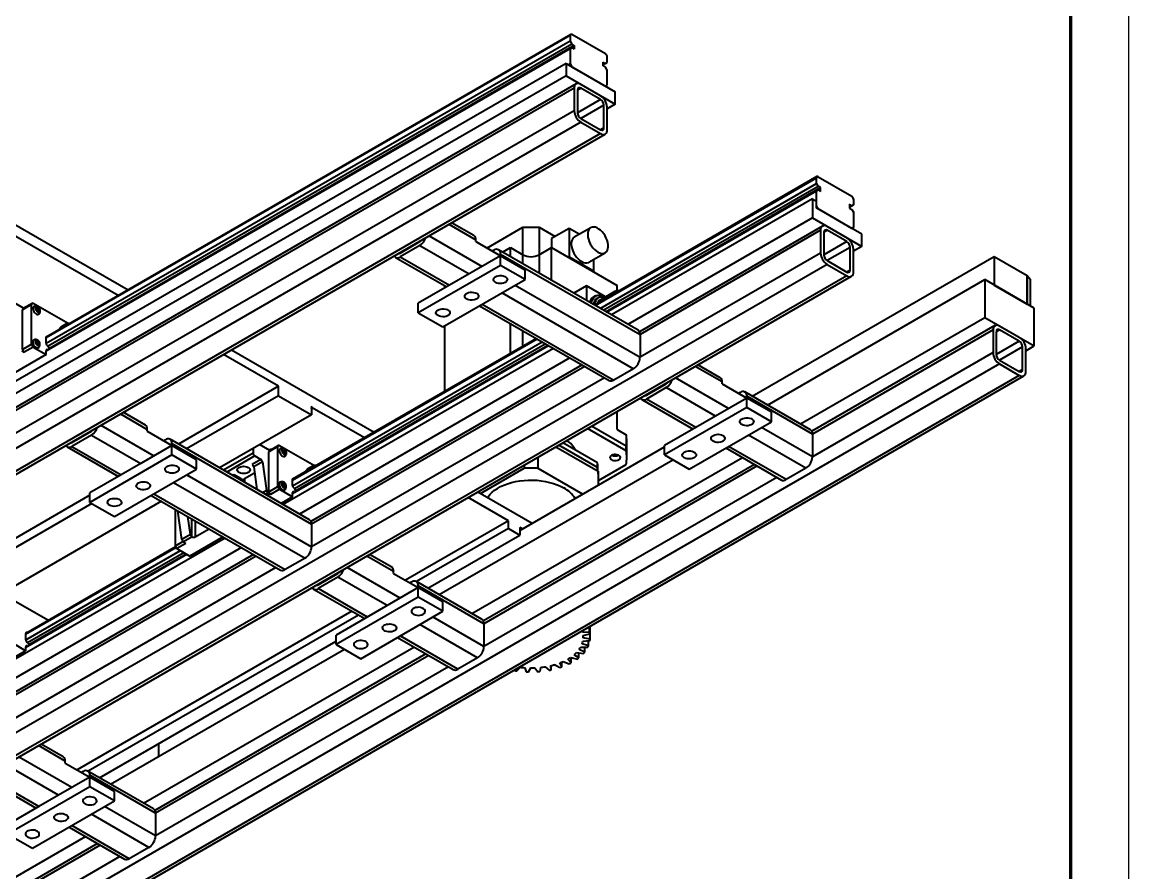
# Model space of a CAD drawing. Header units: millimetres. Extents: x -841 to 0, y 0 to 594.
# Drawn here: x -191 to -0.3, y 246.9 to 393.4 of the extents above; entities that cross this region are included whole.
import ezdxf

# ---------------------------------------------------------------- set-up
doc = ezdxf.new("R2010")
doc.units = ezdxf.units.MM
doc.layers.add('xishixian', color=7, linetype='Continuous')
doc.layers.add('zushixian', color=7, linetype='Continuous', lineweight=70)
doc.layers.add('轮廓实线层', color=7, linetype='Continuous', lineweight=40)

msp = doc.modelspace()

# ---------------------------------------------------------------- linework, layer by layer
at = {"layer": 'xishixian'}
msp.add_line((-0.35, -0.48), (-0.35, 593.52), dxfattribs=at)
at = {"layer": 'zushixian'}
msp.add_line((-10.35, 9.52), (-10.35, 583.52), dxfattribs=at)
at = {"layer": '轮廓实线层', "color": 7, "linetype": 'Continuous', "lineweight": 40}
for p, q in [((-96.49, 391.3), (-186.83, 339.15)), ((-96.57, 391.11), (-96.57, 390.13)), ((-90.49, 387.93), (-96.29, 391.28)), ((-96.29, 388.99), (-186.83, 336.72)), ((-96.57, 390.13), (-186.82, 338.03)), ((-96.29, 389.64), (-186.48, 337.58)), ((-95.87, 389.4), (-186.27, 337.21)), ((-96.57, 390.13), (-96.29, 389.64)), ((-96.29, 388.99), (-96.57, 388.83)), ((-96.29, 389.64), (-95.87, 389.4)), ((-95.87, 388.74), (-96.29, 388.99)), ((-95.87, 389.4), (-95.87, 388.74)), ((-96.57, 388.83), (-186.83, 336.72)), ((-96.57, 388.83), (-96.57, 386.21)), ((-90.21, 386.46), (-90.21, 387.44)), ((-97.28, 386.29), (-385.78, 219.75)), ((-97.28, 386.29), (-97.28, 384.17)), ((-97.28, 386.29), (-88.8, 381.4)), ((-96.57, 386.21), (-96.86, 386.05)), ((-96.57, 386.21), (-96.29, 385.72)), ((-96.29, 385.72), (-90.49, 382.38)), ((-90.92, 386.54), (-90.49, 386.3)), ((-90.92, 385.89), (-90.92, 386.54)), ((-90.49, 386.3), (-90.92, 386.05)), ((-90.49, 385.64), (-90.92, 385.89)), ((-90.49, 386.3), (-90.21, 386.46)), ((-90.21, 385.15), (-90.49, 385.64)), ((-90.21, 382.54), (-90.21, 385.15)), ((-97.28, 384.17), (-385.78, 217.62)), ((-97.28, 384.17), (-88.8, 379.27)), ((-95.87, 382.05), (-384.37, 215.5)), ((-95.54, 382.78), (-384.04, 216.23)), ((-95.87, 382.05), (-95.87, 378.13)), ((-95.3, 381.72), (-95.3, 377.8)), ((-91.34, 380.74), (-94.74, 382.7)), ((-91.34, 380.09), (-94.74, 382.05)), ((-90.49, 382.38), (-90.21, 382.54)), ((-88.8, 379.27), (-88.8, 381.4)), ((-95.87, 378.13), (-384.37, 211.58)), ((-90.78, 375.19), (-90.78, 379.11)), ((-88.8, 379.27), (-90.21, 378.46)), ((-90.21, 374.86), (-90.21, 378.78)), ((-94.74, 376.17), (-383.24, 209.62)), ((-94.74, 376.82), (-91.34, 374.86)), ((-94.74, 376.17), (-91.34, 374.21)), ((-91.34, 374.21), (-379.84, 207.66)), ((-379.04, 207.58), (-90.54, 374.13)), ((-54.07, 366.8), (-92.41, 344.67)), ((-54.15, 365.64), (-54.15, 366.62)), ((-53.87, 366.78), (-48.07, 363.44)), ((-91.44, 344.11), (-54.15, 365.64)), ((-90.87, 343.79), (-53.87, 365.15)), ((-90.45, 343.54), (-53.44, 364.91)), ((-90.31, 343.46), (-53.87, 364.5)), ((-90.31, 343.46), (-54.15, 364.33)), ((-53.87, 365.15), (-54.15, 365.64)), ((-54.15, 364.33), (-53.87, 364.5)), ((-54.15, 361.72), (-54.15, 364.33)), ((-53.44, 364.91), (-53.87, 365.15)), ((-53.87, 364.5), (-53.44, 364.25)), ((-53.44, 364.25), (-53.44, 364.91)), ((-54.86, 362.95), (-89.46, 342.97)), ((-54.86, 362.95), (-54.86, 359.68)), ((-54.15, 362.54), (-54.86, 362.95)), ((-54.15, 361.39), (-54.15, 362.54)), ((-47.78, 362.95), (-47.78, 361.97)), ((-197.01, 361.3), (-172.73, 347.28)), ((-53.87, 361.23), (-54.15, 361.72)), ((-46.37, 356.9), (-54.15, 361.39)), ((-48.07, 357.88), (-53.87, 361.23)), ((-48.07, 361.8), (-48.49, 362.05)), ((-48.49, 362.05), (-48.49, 361.39)), ((-48.49, 361.56), (-48.07, 361.8)), ((-48.49, 361.39), (-48.07, 361.15)), ((-47.78, 361.97), (-48.07, 361.8)), ((-48.07, 361.15), (-47.78, 360.66)), ((-47.78, 360.66), (-47.78, 358.05)), ((-174.43, 346.3), (-197.01, 359.34)), ((-113.17, 356.66), (-116.99, 358.86)), ((-54.86, 359.68), (-86.63, 341.34)), ((-54.86, 359.68), (-46.37, 354.78)), ((-110.94, 354.5), (-104.73, 358.08)), ((-104.73, 353.35), (-104.73, 358.08)), ((-104.73, 358.08), (-101.91, 358.08)), ((-101.91, 358.08), (-101.91, 353.35)), ((-101.91, 358.08), (-99.15, 356.49)), ((-96.74, 357.88), (-99.78, 356.12)), ((-96.74, 357.88), (-96.74, 352.98)), ((-95, 356.87), (-96.74, 357.88)), ((-93.04, 358), (-95.87, 356.37)), ((-53.11, 358.29), (-84.66, 340.08)), ((-53.11, 358.29), (-84.66, 340.08)), ((-53.44, 357.56), (-53.44, 353.64)), ((-52.88, 357.23), (-52.88, 353.31)), ((-48.92, 356.25), (-52.31, 358.21)), ((-48.92, 355.6), (-52.31, 357.56)), ((-47.78, 358.05), (-48.07, 357.88)), ((-46.37, 354.78), (-46.37, 356.9)), ((-125.85, 353.64), (-122.45, 355.6)), ((-122.45, 354.94), (-125.85, 352.98)), ((-112.84, 355.6), (-112.84, 355.92)), ((-112.84, 355.6), (-108.6, 353.15)), ((-108.21, 353.79), (-106.86, 354.57)), ((-106.86, 353.01), (-106.86, 354.57)), ((-106.86, 354.57), (-104.73, 353.35)), ((-101.91, 353.35), (-99.78, 354.57)), ((-99.78, 356.12), (-99.78, 354.57)), ((-99.78, 348.93), (-99.78, 354.57)), ((-99.78, 354.57), (-88.47, 348.04)), ((-48.35, 350.7), (-48.35, 354.62)), ((-46.37, 354.78), (-47.78, 353.96)), ((-126.65, 352.9), (-117.83, 347.81)), ((-108.6, 353.15), (-122.74, 344.98)), ((-109.73, 354.13), (-110.01, 353.96)), ((-84.89, 340.33), (-108.93, 354.21)), ((-108.6, 353.15), (-108.6, 353.47)), ((-108.6, 353.47), (-84.55, 339.6)), ((-108.6, 351.51), (-108.6, 353.15)), ((-104.35, 350.7), (-108.6, 353.15)), ((-96.74, 352.98), (-96.89, 352.9)), ((-96.74, 352.98), (-92.5, 350.53)), ((-93.37, 352.04), (-90.54, 353.67)), ((-65.21, 328.97), (-23.53, 353.03)), ((-47.78, 350.37), (-47.78, 354.29)), ((-23.53, 353.03), (-23.53, 348.13)), ((-23.53, 353.03), (-17.87, 349.76)), ((-52.31, 351.68), (-340.81, 185.13)), ((-108.6, 351.51), (-122.74, 343.35)), ((-104.35, 349.06), (-108.6, 351.51)), ((-92.5, 350.53), (-92.5, 352.54)), ((-52.31, 352.33), (-48.92, 350.37)), ((-52.31, 351.68), (-48.92, 349.72)), ((-48.92, 349.72), (-337.42, 183.17)), ((-336.62, 183.09), (-48.12, 349.64)), ((-336.62, 183.09), (-48.12, 349.64)), ((-118.5, 340.9), (-104.35, 349.06)), ((-104.35, 349.06), (-104.35, 350.7)), ((-92.5, 350.53), (-92.64, 350.45)), ((-62.59, 327.46), (-25.16, 349.07)), ((-25.16, 349.07), (-25.16, 342.53)), ((-16.67, 344.17), (-25.16, 349.07)), ((-17.87, 349.76), (-17.86, 349.77)), ((-17.87, 349.76), (-17.87, 344.86)), ((-17.86, 344.87), (-17.86, 349.77)), ((-17.86, 349.77), (-17.32, 349.1)), ((-17.32, 344.54), (-17.32, 349.1)), ((-118.17, 347.62), (-118.17, 348.01)), ((-93.77, 348), (-95.97, 346.73)), ((-93.77, 348), (-93.77, 345.46)), ((-90.48, 346.09), (-93.77, 348)), ((-88.87, 347.02), (-91.42, 345.55)), ((-88.47, 347.14), (-88.47, 348.04)), ((-23.53, 348.13), (-17.87, 344.86)), ((-190.72, 344.12), (-193.34, 345.62)), ((-92.2, 346.25), (-92.63, 346.01)), ((-91.67, 345.98), (-91.95, 345.82)), ((-189.33, 344.78), (-190.89, 343.88)), ((-190.89, 337.03), (-190.89, 343.88)), ((-189.25, 344.97), (-190.81, 344.07)), ((-189.33, 337.92), (-189.33, 344.78)), ((-183.07, 341.49), (-189.05, 344.95)), ((-188.34, 343.95), (-188.22, 344.06)), ((-188.28, 344.21), (-188.22, 344.3)), ((-188.24, 343.95), (-188.08, 344.05)), ((-188.17, 343.9), (-187.95, 343.99)), ((-188.17, 343.89), (-188.05, 343.93)), ((-188.14, 343.64), (-188.02, 343.62)), ((-187.9, 343.94), (-187.92, 343.98)), ((-122.74, 343.35), (-122.74, 344.98)), ((-122.74, 343.35), (-118.5, 340.9)), ((-112.18, 344.55), (-89.88, 331.68)), ((-17.87, 344.86), (-17.86, 344.87)), ((-17.86, 344.87), (-17.83, 344.84)), ((-16.67, 337.64), (-16.67, 344.17)), ((-183.43, 341.37), (-184.28, 340.88)), ((-106.86, 336.33), (-106.86, 341.48)), ((-56.93, 324.19), (-25.16, 342.53)), ((-25.16, 342.53), (-16.67, 337.64)), ((-118.17, 329.8), (-118.17, 341.09)), ((-84.55, 339.6), (-84.55, 335.68)), ((-23.41, 341.14), (-54.96, 322.93)), ((-23.41, 341.14), (-54.96, 322.93)), ((-23.74, 340.41), (-23.74, 336.49)), ((-23.18, 340.09), (-23.18, 336.17)), ((-19.22, 339.11), (-22.61, 341.07)), ((-19.22, 338.45), (-22.61, 340.41)), ((-190.89, 337.03), (-189.33, 337.92)), ((-189.05, 337.43), (-190.61, 336.54)), ((-189.05, 337.43), (-186.83, 336.15)), ((-188.39, 338.18), (-188.26, 338.3)), ((-188.33, 338.45), (-188.27, 338.54)), ((-188.28, 338.19), (-188.12, 338.28)), ((-188.22, 338.14), (-187.99, 338.23)), ((-188.22, 338.12), (-188.09, 338.17)), ((-188.19, 337.88), (-188.07, 337.86)), ((-187.95, 338.17), (-187.96, 338.21)), ((-186.83, 338.11), (-186.83, 339.09)), ((-102.4, 338.9), (-144.4, 314.66)), ((-144.4, 313.54), (-101.43, 338.35)), ((-144.4, 312.23), (-100.3, 337.69)), ((-144.4, 312.23), (-100.3, 337.69)), ((-144.06, 313.08), (-100.86, 338.02)), ((-143.84, 312.72), (-100.44, 337.77)), ((-18.65, 333.55), (-18.65, 337.47)), ((-18.09, 336.82), (-16.67, 337.64)), ((-186.83, 336.15), (-204.51, 325.95)), ((-191.05, 336.79), (-190.61, 336.54)), ((-186.83, 336.15), (-186.83, 336.8)), ((-146.81, 330.68), (-156.31, 336.17)), ((-154.89, 336.98), (-130.31, 322.79)), ((-99.45, 337.2), (-146.03, 310.31)), ((-96.62, 335.57), (-143.2, 308.68)), ((-18.09, 333.23), (-18.09, 337.15)), ((-22.61, 334.53), (-311.11, 167.99)), ((-94.54, 334.37), (-141.22, 307.42)), ((-94.54, 334.37), (-141.22, 307.42)), ((-85.69, 333.72), (-89.08, 331.76)), ((-70.74, 332.16), (-74.57, 334.37)), ((-22.61, 335.19), (-19.22, 333.23)), ((-22.61, 334.53), (-19.22, 332.57)), ((-19.22, 332.57), (-307.72, 166.03)), ((-306.92, 165.95), (-18.42, 332.49)), ((-306.92, 165.95), (-18.42, 332.49)), ((-146.81, 330.68), (-164.06, 320.72)), ((-146.81, 329.05), (-146.81, 330.68)), ((-83.42, 329.14), (-80.03, 331.1)), ((-80.03, 330.45), (-83.42, 328.49)), ((-71.54, 325.55), (-80.03, 330.45)), ((-70.41, 331.1), (-70.41, 331.43)), ((-70.41, 331.1), (-66.17, 328.66)), ((-146.81, 329.05), (-162.65, 319.91)), ((-146.81, 329.05), (-141.15, 325.78)), ((-84.22, 328.41), (-75.41, 323.32)), ((-74.94, 323.59), (-83.42, 328.49)), ((-66.17, 328.65), (-71.54, 325.55)), ((-67.3, 329.64), (-67.58, 329.47)), ((-55.19, 323.18), (-66.5, 329.71)), ((-66.17, 328.66), (-66.17, 328.98)), ((-54.86, 322.45), (-66.17, 328.98)), ((-66.17, 327.02), (-66.17, 328.65)), ((-61.93, 326.21), (-66.17, 328.65)), ((-169.74, 324), (-173.56, 326.21)), ((-141.1, 327.18), (-141.25, 327.09)), ((-141.25, 327.09), (-141.15, 326.92)), ((-141, 327), (-141.15, 326.92)), ((-141.15, 326.92), (-141.15, 325.78)), ((-141, 327), (-141.1, 327.18)), ((-132, 321.81), (-141, 327)), ((-88.47, 323.22), (-88.47, 326.34)), ((-66.17, 327.02), (-80.31, 318.86)), ((-61.93, 324.57), (-66.17, 327.02)), ((-61.93, 324.57), (-61.93, 326.21)), ((-141.15, 325.78), (-156.99, 316.64)), ((-76.07, 316.41), (-61.93, 324.57)), ((-71.54, 325.55), (-74.94, 323.59)), ((-182.42, 320.98), (-179.02, 322.94)), ((-179.02, 322.29), (-182.42, 320.33)), ((-179.02, 322.29), (-170.54, 317.39)), ((-169.41, 322.94), (-169.41, 323.27)), ((-169.41, 322.94), (-165.16, 320.49)), ((-86.94, 319.56), (-93.58, 323.39)), ((-86.94, 320.38), (-92.88, 323.8)), ((-88.47, 323.22), (-86.94, 322.34)), ((-86.94, 322.34), (-86.94, 320.38)), ((-74.94, 323.59), (-80.31, 320.49)), ((-54.86, 322.45), (-54.86, 318.53)), ((-183.22, 320.25), (-174.4, 315.16)), ((-182.42, 320.33), (-173.93, 315.43)), ((-165.16, 320.49), (-170.54, 317.39)), ((-166.3, 321.47), (-166.58, 321.31)), ((-141.45, 307.67), (-165.5, 321.55)), ((-165.16, 320.49), (-165.16, 320.82)), ((-165.16, 320.82), (-141.12, 306.94)), ((-165.16, 318.86), (-165.16, 320.49)), ((-160.92, 318.04), (-165.16, 320.49)), ((-148.3, 319.62), (-150.06, 320.64)), ((-146.91, 320.29), (-148.46, 319.39)), ((-146.82, 320.47), (-148.38, 319.57)), ((-146.91, 313.43), (-146.91, 320.29)), ((-140.64, 317), (-146.62, 320.45)), ((-105.23, 305.86), (-80.31, 320.25)), ((-99.03, 320.25), (-91.78, 316.07)), ((-91.89, 316.7), (-98.53, 320.53)), ((-91.89, 317.52), (-97.83, 320.94)), ((-86.94, 319.56), (-86.94, 320.38)), ((-86.82, 319.22), (-86.82, 321.18)), ((-80.31, 318.86), (-80.31, 320.49)), ((-165.16, 318.86), (-179.31, 310.69)), ((-160.92, 316.41), (-165.16, 318.86)), ((-151.19, 319.99), (-151.19, 319.17)), ((-150.91, 318.68), (-149.87, 318.08)), ((-148.46, 312.53), (-148.46, 319.39)), ((-145.92, 319.45), (-145.79, 319.57)), ((-145.86, 319.72), (-145.8, 319.81)), ((-145.81, 319.46), (-145.65, 319.55)), ((-145.75, 319.41), (-145.52, 319.5)), ((-145.74, 319.4), (-145.62, 319.44)), ((-145.72, 319.15), (-145.59, 319.13)), ((-145.48, 319.44), (-145.49, 319.48)), ((-113.5, 291.54), (-66.92, 318.42)), ((-102.13, 318.46), (-102.13, 316.57)), ((-86.82, 318.4), (-86.82, 319.22)), ((-80.31, 318.86), (-76.07, 316.41)), ((-69.75, 320.06), (-60.18, 314.53)), ((-170.54, 317.39), (-173.93, 315.43)), ((-160.92, 316.41), (-160.92, 318.04)), ((-149.87, 318.08), (-151.36, 317.23)), ((-149.59, 317.65), (-151.08, 316.8)), ((-151.08, 316.8), (-150.53, 312.91)), ((-149.59, 317.65), (-148.9, 312.73)), ((-141, 316.87), (-141.85, 316.38)), ((-119.16, 294.8), (-78.9, 318.04)), ((-112.02, 312.23), (-104.51, 316.57)), ((-64.84, 317.23), (-111.53, 290.28)), ((-64.84, 317.23), (-111.53, 290.28)), ((-104.51, 317.08), (-104.51, 316.57)), ((-102.13, 316.57), (-94.41, 312.11)), ((-91.89, 316.7), (-91.89, 317.52)), ((-91.82, 316.09), (-91.82, 316.77)), ((-91.72, 314.48), (-86.94, 317.24)), ((-55.99, 316.57), (-59.38, 314.61)), ((-173.93, 315.43), (-179.31, 312.33)), ((-175.06, 308.24), (-160.92, 316.41)), ((-153.24, 314.72), (-154.47, 315.43)), ((-150.93, 315.73), (-152.68, 314.72)), ((-144.4, 313.62), (-144.4, 314.6)), ((-91.78, 316.07), (-91.78, 313.63)), ((-91.72, 313.66), (-91.72, 315.38)), ((-148.46, 312.53), (-146.91, 313.43)), ((-146.62, 312.94), (-148.18, 312.04)), ((-146.62, 312.94), (-144.4, 311.66)), ((-145.96, 313.69), (-145.84, 313.8)), ((-145.9, 313.95), (-145.84, 314.05)), ((-145.86, 313.69), (-145.7, 313.79)), ((-145.79, 313.65), (-145.57, 313.74)), ((-145.79, 313.63), (-145.66, 313.68)), ((-145.76, 313.39), (-145.64, 313.36)), ((-145.52, 313.68), (-145.54, 313.72)), ((-179.31, 311.92), (-220.63, 288.07)), ((-166.98, 310.87), (-213.56, 283.98)), ((-179.31, 310.69), (-179.31, 312.33)), ((-168.74, 311.89), (-146.45, 299.02)), ((-148.63, 312.3), (-148.18, 312.04)), ((-144.4, 311.66), (-146.38, 310.52)), ((-144.4, 311.66), (-144.4, 312.31)), ((-107.21, 307.5), (-114.16, 311.51)), ((-112.47, 312.49), (-103.11, 307.09)), ((-178.96, 310.49), (-219.22, 287.25)), ((-179.31, 310.69), (-175.06, 308.24)), ((-164.58, 303.23), (-164.58, 309.49)), ((-163.47, 304.32), (-164.16, 309.24)), ((-161.99, 305.18), (-162.41, 308.24)), ((-141.12, 306.94), (-141.12, 303.02)), ((-107.21, 307.5), (-124.93, 297.27)), ((-107.21, 306.19), (-107.21, 307.5)), ((-161.99, 305.18), (-163.47, 304.32)), ((-161.16, 304.76), (-158.78, 306.14)), ((-107.21, 306.19), (-123.05, 297.05)), ((-121.07, 295.9), (-105.23, 305.05)), ((-107.21, 306.19), (-105.23, 305.05)), ((-104.81, 306.11), (-105.23, 306.35)), ((-105.23, 306.35), (-105.23, 305.05)), ((-156.02, 304.55), (-202.6, 277.66)), ((-162.75, 303.63), (-164.3, 302.74)), ((-161.71, 304.75), (-163.19, 303.89)), ((-162.75, 303.63), (-163.19, 303.89)), ((-156.37, 304.75), (-162.08, 301.45)), ((-161.71, 304.75), (-161.73, 304.76)), ((-153.19, 302.91), (-199.77, 276.02)), ((-151.11, 301.71), (-197.79, 274.77)), ((-151.11, 301.71), (-197.79, 274.77)), ((-190.37, 285.7), (-162.58, 301.74)), ((-190.37, 285.7), (-162.58, 301.74)), ((-164.54, 303.03), (-190.36, 288.12)), ((-190.36, 287.01), (-163.71, 302.39)), ((-190.02, 286.55), (-163.14, 302.07)), ((-189.81, 286.18), (-162.72, 301.82)), ((-164.3, 302.74), (-162.08, 301.45)), ((-127.31, 299.51), (-131.13, 301.71)), ((-142.25, 301.06), (-145.65, 299.1)), ((-139.99, 296.49), (-136.6, 298.45)), ((-136.6, 297.79), (-139.99, 295.84)), ((-126.98, 298.45), (-126.98, 298.78)), ((-126.98, 298.45), (-122.74, 296)), ((-140.79, 295.76), (-131.97, 290.67)), ((-122.74, 296), (-136.88, 287.83)), ((-123.87, 296.98), (-124.15, 296.82)), ((-111.76, 290.53), (-123.07, 297.06)), ((-122.74, 296), (-122.74, 296.33)), ((-111.42, 289.79), (-122.74, 296.33)), ((-122.74, 294.37), (-122.74, 296)), ((-118.5, 293.55), (-122.74, 296)), ((-192.59, 293.92), (-186.45, 290.38)), ((-122.74, 294.37), (-136.88, 286.2)), ((-118.5, 291.92), (-122.74, 294.37)), ((-134.17, 291.93), (-181.5, 264.61)), ((-132.64, 283.75), (-118.5, 291.92)), ((-118.5, 291.92), (-118.5, 293.55)), ((-133.04, 291.28), (-179.62, 264.39)), ((-111.42, 289.79), (-111.42, 285.88)), ((-190.37, 288.07), (-190.37, 287.09)), ((-94.48, 288.35), (-94.48, 288.58)), ((-93.24, 288.26), (-94.48, 288.35)), ((-94.35, 287.76), (-93.19, 288.03)), ((-93.24, 288.26), (-93.24, 289.3)), ((-93.19, 288.03), (-93.19, 289.33)), ((-93.13, 287.11), (-93.13, 289.36)), ((-190.37, 285.13), (-192.59, 286.41)), ((-177.64, 263.25), (-136.88, 286.78)), ((-136.88, 286.2), (-136.88, 287.83)), ((-136.88, 286.2), (-132.64, 283.75)), ((-126.32, 287.4), (-116.75, 281.88)), ((-93.41, 285.97), (-94.51, 286.32)), ((-94.39, 286.75), (-93.16, 286.88)), ((-94.32, 287.37), (-94.32, 287.77)), ((-93.13, 287.11), (-94.32, 287.34)), ((-93.41, 285.97), (-93.41, 286.85)), ((-202.95, 277.86), (-190.37, 285.13)), ((-190.37, 285.78), (-190.37, 285.13)), ((-175.73, 262.14), (-135.47, 285.39)), ((-170.07, 258.88), (-123.49, 285.77)), ((-121.41, 284.57), (-168.09, 257.62)), ((-121.41, 284.57), (-168.09, 257.62)), ((-95.1, 283.89), (-95.87, 284.45)), ((-95.48, 284.82), (-94.26, 284.67)), ((-95.1, 283.89), (-95.1, 284.77)), ((-94.08, 284.88), (-95.03, 285.35)), ((-94.77, 285.75), (-93.52, 285.74)), ((-94.08, 284.88), (-94.08, 285.75)), ((-112.56, 283.92), (-115.95, 281.96)), ((-105.75, 281.65), (-105.14, 282.28)), ((-104.4, 282.21), (-104.17, 281.5)), ((-103.77, 281.49), (-103.38, 282.18)), ((-102.64, 282.19), (-102.17, 281.52)), ((-101.77, 281.55), (-101.63, 282.27)), ((-100.9, 282.37), (-100.22, 281.76)), ((-99.84, 281.84), (-99.93, 282.56)), ((-99.84, 281.84), (-99.84, 282.58)), ((-99.26, 282.74), (-98.38, 282.22)), ((-98.03, 282.34), (-98.37, 283.03)), ((-98.03, 282.34), (-98.03, 283.17)), ((-97.77, 283.28), (-96.73, 282.87)), ((-96.43, 283.03), (-97, 283.67)), ((-96.49, 283.99), (-95.34, 283.7)), ((-96.43, 283.03), (-96.43, 283.97)), ((-106.14, 281.86), (-106.14, 281.71)), ((-106.14, 281.71), (-106.14, 281.85)), ((-183.88, 266.85), (-187.7, 269.06)), ((-167.48, 269.11), (-167.48, 266.9)), ((-184.68, 260.24), (-193.17, 265.14)), ((-183.55, 265.79), (-183.55, 266.12)), ((-183.55, 265.79), (-179.31, 263.34)), ((-197.36, 263.1), (-188.54, 258.01)), ((-188.07, 258.28), (-196.56, 263.18)), ((-179.31, 263.34), (-184.68, 260.24)), ((-180.44, 264.32), (-180.72, 264.16)), ((-168.32, 257.87), (-179.64, 264.4)), ((-179.31, 263.34), (-179.31, 263.67)), ((-167.99, 257.14), (-179.31, 263.67)), ((-179.31, 261.71), (-179.31, 263.34)), ((-175.06, 260.89), (-179.31, 263.34)), ((-179.31, 261.71), (-193.45, 253.55)), ((-175.06, 259.26), (-179.31, 261.71)), ((-189.21, 251.1), (-175.06, 259.26)), ((-184.68, 260.24), (-188.07, 258.28)), ((-175.06, 259.26), (-175.06, 260.89)), ((-188.07, 258.28), (-193.45, 255.18)), ((-167.99, 257.14), (-167.99, 253.22)), ((-193.45, 253.55), (-189.21, 251.1)), ((-182.89, 254.74), (-173.32, 249.22)), ((-226.64, 226.22), (-180.06, 253.11)), ((-177.98, 251.91), (-224.66, 224.96)), ((-177.98, 251.91), (-224.66, 224.96)), ((-169.12, 251.26), (-172.52, 249.3))]:
    msp.add_line(p, q, dxfattribs=at)
at = {"layer": '轮廓实线层', "color": 8, "linetype": 'Continuous', "lineweight": 40}
for p, q in [((-96.57, 391.11), (-186.83, 339.01)), ((-94.74, 382.05), (-95.3, 381.72)), ((-91.34, 380.09), (-95.3, 377.8)), ((-90.78, 379.11), (-94.74, 376.82)), ((-90.78, 375.19), (-91.34, 374.86)), ((-92.29, 344.6), (-54.15, 366.62)), ((-117.46, 358.59), (-112.84, 355.92)), ((-120.85, 356.63), (-111.71, 351.35)), ((-53.44, 357.56), (-84.55, 339.6)), ((-52.31, 357.56), (-52.88, 357.23)), ((-122.55, 355.65), (-122.45, 355.6)), ((-122.45, 354.94), (-113.97, 350.04)), ((-48.92, 355.6), (-52.88, 353.31)), ((-48.35, 354.62), (-52.31, 352.33)), ((-125.95, 353.69), (-125.85, 353.64)), ((-125.85, 352.98), (-117.36, 348.09)), ((-104.73, 351.79), (-104.73, 353.35)), ((-101.91, 353.35), (-101.91, 350.15)), ((-53.44, 353.64), (-84.55, 335.68)), ((-48.35, 350.7), (-48.92, 350.37)), ((-106.05, 348.09), (-84.55, 335.68)), ((-108.31, 346.78), (-85.69, 333.72)), ((-111.71, 344.82), (-89.08, 331.76)), ((-104.73, 337.55), (-104.73, 340.25)), ((-23.74, 340.41), (-54.86, 322.45)), ((-22.61, 340.41), (-23.18, 340.09)), ((-144.4, 314.52), (-102.28, 338.84)), ((-19.22, 338.45), (-23.18, 336.17)), ((-18.65, 337.47), (-22.61, 335.19)), ((-186.55, 336.97), (-186.83, 336.8)), ((-23.74, 336.49), (-54.86, 318.53)), ((-94.07, 334.1), (-141.12, 306.94)), ((-70.41, 331.43), (-75.03, 334.1)), ((-90.68, 332.14), (-141.12, 303.02)), ((-69.28, 326.86), (-78.43, 332.14)), ((-18.65, 333.55), (-19.22, 333.23)), ((-80.03, 331.1), (-80.12, 331.16)), ((-83.42, 329.14), (-83.52, 329.2)), ((-174.03, 325.94), (-169.41, 323.27)), ((-179.12, 323), (-179.02, 322.94)), ((-177.42, 323.98), (-168.28, 318.69)), ((-55.99, 316.57), (-65.89, 322.29)), ((-54.86, 318.53), (-63.62, 323.59)), ((-182.51, 321.04), (-182.42, 320.98)), ((-59.38, 314.61), (-69.28, 320.33)), ((-151.19, 319.17), (-156.28, 316.23)), ((-150.91, 318.68), (-155.72, 315.91)), ((-64.38, 316.96), (-111.42, 289.79)), ((-162.62, 315.43), (-141.12, 303.02)), ((-154.47, 315.43), (-154.68, 315.31)), ((-153.24, 314.48), (-153.24, 314.72)), ((-152.68, 314.72), (-152.68, 314.15)), ((-60.98, 315), (-111.42, 285.88)), ((-164.88, 314.12), (-142.25, 301.06)), ((-148.9, 312.73), (-149.56, 312.35)), ((-168.28, 312.16), (-145.65, 299.1)), ((-148.63, 312.3), (-149.05, 312.06)), ((-144.12, 312.48), (-144.4, 312.31)), ((-164.16, 309.25), (-164.16, 309.24)), ((-161.73, 304.76), (-161.73, 307.84)), ((-161.16, 307.52), (-161.16, 304.76)), ((-164.58, 303.23), (-163.29, 303.97)), ((-150.64, 301.44), (-197.69, 274.28)), ((-190.37, 287.98), (-164.49, 302.92)), ((-126.98, 298.78), (-131.6, 301.44)), ((-147.25, 299.48), (-197.69, 270.36)), ((-125.85, 294.2), (-135, 299.48)), ((-136.6, 298.45), (-136.69, 298.5)), ((-128.11, 292.9), (-136.6, 297.79)), ((-139.99, 296.49), (-140.09, 296.54)), ((-131.51, 290.94), (-139.99, 295.84)), ((-111.42, 285.88), (-120.19, 290.94)), ((-112.56, 283.92), (-122.45, 289.63)), ((-190.37, 285.78), (-190.08, 285.94)), ((-115.95, 281.96), (-125.85, 287.67)), ((-120.94, 284.3), (-167.99, 257.14)), ((-117.55, 282.34), (-167.99, 253.22)), ((-183.55, 266.12), (-188.17, 268.79)), ((-182.42, 261.55), (-191.57, 266.83)), ((-167.99, 253.22), (-176.76, 258.28)), ((-169.12, 251.26), (-179.02, 256.97)), ((-172.52, 249.3), (-182.42, 255.01)), ((-177.51, 251.64), (-224.56, 224.48)), ((-174.12, 249.68), (-224.56, 220.56))]:
    msp.add_line(p, q, dxfattribs=at)
at = {"layer": '轮廓实线层', "color": 7, "linetype": 'Continuous', "lineweight": 40, "flags": 128}
for points in [[(-91.79, 353.8), (-91.5, 353.65), (-91.21, 353.57), (-90.93, 353.56), (-90.68, 353.61), (-90.47, 353.72), (-90.29, 353.9), (-90.15, 354.13), (-90.07, 354.41), (-90.03, 354.73), (-90.04, 355.08), (-90.1, 355.46), (-90.22, 355.85), (-90.37, 356.23), (-90.57, 356.61), (-90.8, 356.96), (-91.07, 357.28), (-91.35, 357.56), (-91.64, 357.78), (-91.94, 357.96), (-92.24, 358.07), (-92.52, 358.12), (-92.78, 358.1), (-93.02, 358.02), (-93.22, 357.87), (-93.37, 357.67), (-93.48, 357.41), (-93.55, 357.11), (-93.56, 356.77), (-93.52, 356.4), (-93.43, 356.02), (-93.3, 355.64), (-93.12, 355.25), (-92.91, 354.89), (-92.66, 354.55), (-92.38, 354.25), (-92.09, 354), (-91.79, 353.8)], [(-95.87, 356.37), (-96.04, 356.24), (-96.2, 356.03), (-96.31, 355.78), (-96.38, 355.48), (-96.39, 355.14), (-96.35, 354.77), (-96.26, 354.39), (-96.13, 354), (-95.95, 353.62), (-95.73, 353.26), (-95.49, 352.92), (-95.21, 352.62), (-94.92, 352.37), (-94.62, 352.16)], [(-109.44, 348.58), (-109.63, 348.71), (-109.75, 348.87), (-109.8, 349.04), (-109.77, 349.22), (-109.66, 349.38), (-109.5, 349.52), (-109.27, 349.64), (-109, 349.72), (-108.71, 349.75), (-108.41, 349.75), (-108.12, 349.7), (-107.86, 349.61), (-107.65, 349.49), (-107.49, 349.34), (-107.41, 349.17), (-107.4, 349), (-107.47, 348.83), (-107.6, 348.68), (-107.8, 348.55), (-108.05, 348.45), (-108.33, 348.39), (-108.63, 348.37), (-108.93, 348.4), (-109.21, 348.47), (-109.44, 348.58)], [(-112.7, 346.7), (-112.51, 346.56), (-112.39, 346.4), (-112.35, 346.23), (-112.37, 346.06), (-112.48, 345.89), (-112.65, 345.75), (-112.87, 345.63), (-113.14, 345.56), (-113.43, 345.52), (-113.73, 345.52), (-114.02, 345.57), (-114.28, 345.66), (-114.49, 345.78), (-114.65, 345.93), (-114.73, 346.1), (-114.74, 346.27), (-114.67, 346.44), (-114.54, 346.6), (-114.34, 346.73), (-114.09, 346.82), (-113.81, 346.88), (-113.51, 346.9), (-113.21, 346.87), (-112.93, 346.8), (-112.7, 346.7)], [(-92.91, 344.96), (-92.9, 345.04), (-92.83, 345.4), (-92.7, 345.71), (-92.53, 345.97), (-92.32, 346.17), (-92.07, 346.32), (-91.79, 346.4), (-91.48, 346.41), (-91.15, 346.37), (-90.8, 346.25), (-90.48, 346.09)], [(-92.29, 344.74), (-92.26, 344.97), (-92.19, 345.29), (-92.07, 345.57), (-91.9, 345.8), (-91.7, 345.97), (-91.45, 346.08), (-91.18, 346.12), (-90.89, 346.1), (-90.59, 346.03)], [(-188.93, 344.42), (-189, 344.35), (-189.07, 344.21), (-189.08, 344.02), (-189.04, 343.81), (-188.95, 343.59), (-188.83, 343.39), (-188.67, 343.22), (-188.5, 343.11), (-188.34, 343.06)], [(-188.04, 344.18), (-188.05, 344.21), (-188.07, 344.22)], [(-119.34, 342.86), (-119.53, 343), (-119.65, 343.16), (-119.69, 343.33), (-119.67, 343.5), (-119.56, 343.66), (-119.4, 343.81), (-119.17, 343.92), (-118.9, 344), (-118.61, 344.04), (-118.31, 344.03), (-118.02, 343.99), (-117.76, 343.9), (-117.55, 343.77), (-117.39, 343.63), (-117.31, 343.46), (-117.3, 343.28), (-117.37, 343.12), (-117.5, 342.96), (-117.7, 342.83), (-117.95, 342.73), (-118.23, 342.67), (-118.53, 342.66), (-118.83, 342.68), (-119.11, 342.75), (-119.34, 342.86)], [(-188.34, 343.06), (-188.19, 343.08), (-188.17, 343.09)], [(-188.98, 338.65), (-189.05, 338.59), (-189.11, 338.45), (-189.13, 338.26), (-189.09, 338.05), (-189, 337.83), (-188.87, 337.63), (-188.71, 337.46), (-188.55, 337.35), (-188.38, 337.3)], [(-188.08, 338.42), (-188.1, 338.44), (-188.11, 338.46)], [(-186.83, 339.09), (-186.82, 339.15), (-186.81, 339.2), (-186.78, 339.24), (-186.75, 339.27), (-186.7, 339.29), (-186.66, 339.29), (-186.6, 339.28), (-186.6, 339.28)], [(-188.38, 337.3), (-188.24, 337.32), (-188.21, 337.33)], [(-186.55, 336.97), (-186.49, 336.94), (-186.46, 336.93)], [(-186.28, 337.04), (-186.27, 337.07), (-186.26, 337.13)], [(-67.02, 324.08), (-67.2, 324.22), (-67.32, 324.38), (-67.37, 324.55), (-67.34, 324.72), (-67.24, 324.89), (-67.07, 325.03), (-66.84, 325.15), (-66.58, 325.22), (-66.28, 325.26), (-65.98, 325.26), (-65.69, 325.21), (-65.43, 325.12), (-65.22, 325), (-65.07, 324.85), (-64.98, 324.68), (-64.97, 324.51), (-65.04, 324.34), (-65.18, 324.18), (-65.38, 324.05), (-65.62, 323.96), (-65.91, 323.9), (-66.21, 323.88), (-66.5, 323.91), (-66.78, 323.98), (-67.02, 324.08)], [(-70.27, 322.21), (-70.09, 322.07), (-69.97, 321.91), (-69.92, 321.74), (-69.95, 321.56), (-70.05, 321.4), (-70.22, 321.26), (-70.44, 321.14), (-70.71, 321.06), (-71.01, 321.03), (-71.31, 321.03), (-71.6, 321.08), (-71.85, 321.17), (-72.07, 321.29), (-72.22, 321.44), (-72.3, 321.61), (-72.31, 321.78), (-72.25, 321.95), (-72.11, 322.1), (-71.91, 322.23), (-71.66, 322.33), (-71.38, 322.39), (-71.08, 322.41), (-70.78, 322.38), (-70.51, 322.31), (-70.27, 322.21)], [(-146.51, 319.92), (-146.58, 319.86), (-146.64, 319.72), (-146.66, 319.53), (-146.62, 319.32), (-146.53, 319.1), (-146.4, 318.9), (-146.24, 318.73), (-146.07, 318.62), (-145.91, 318.57)], [(-145.91, 318.57), (-145.77, 318.59), (-145.74, 318.6)], [(-145.61, 319.69), (-145.63, 319.71), (-145.64, 319.73)], [(-88.18, 318.03), (-88.03, 318.15), (-87.94, 318.29), (-87.92, 318.44), (-87.98, 318.58), (-88.1, 318.71), (-88.28, 318.82), (-88.51, 318.89), (-88.76, 318.92), (-89.01, 318.91), (-89.25, 318.86), (-89.46, 318.77), (-89.61, 318.65), (-89.7, 318.51), (-89.72, 318.36), (-89.66, 318.22), (-89.54, 318.09), (-89.36, 317.98), (-89.13, 317.91), (-88.88, 317.88), (-88.63, 317.89), (-88.39, 317.94), (-88.18, 318.03)], [(-76.92, 318.37), (-77.1, 318.51), (-77.22, 318.66), (-77.27, 318.84), (-77.24, 319.01), (-77.14, 319.17), (-76.97, 319.32), (-76.74, 319.43), (-76.48, 319.51), (-76.18, 319.55), (-75.88, 319.54), (-75.59, 319.49), (-75.33, 319.41), (-75.12, 319.28), (-74.97, 319.13), (-74.88, 318.97), (-74.87, 318.79), (-74.94, 318.62), (-75.08, 318.47), (-75.28, 318.34), (-75.52, 318.24), (-75.81, 318.18), (-76.11, 318.17), (-76.4, 318.19), (-76.68, 318.26), (-76.92, 318.37)], [(-166.01, 315.92), (-166.2, 316.06), (-166.32, 316.22), (-166.36, 316.39), (-166.34, 316.56), (-166.23, 316.72), (-166.06, 316.87), (-165.84, 316.98), (-165.57, 317.06), (-165.28, 317.1), (-164.98, 317.09), (-164.69, 317.04), (-164.43, 316.96), (-164.22, 316.83), (-164.06, 316.68), (-163.98, 316.52), (-163.97, 316.34), (-164.04, 316.17), (-164.17, 316.02), (-164.37, 315.89), (-164.62, 315.79), (-164.9, 315.73), (-165.2, 315.72), (-165.5, 315.74), (-165.78, 315.81), (-166.01, 315.92)], [(-153.6, 316.72), (-153.37, 316.82), (-153.1, 316.89), (-152.82, 316.91), (-152.53, 316.89), (-152.27, 316.82), (-152.04, 316.72), (-151.87, 316.59), (-151.76, 316.44), (-151.72, 316.27), (-151.76, 316.11), (-151.87, 315.96), (-152.04, 315.82), (-152.27, 315.72), (-152.53, 315.66), (-152.82, 315.64), (-153.1, 315.66), (-153.37, 315.72), (-153.6, 315.82), (-153.77, 315.96), (-153.88, 316.11), (-153.92, 316.27), (-153.88, 316.44), (-153.77, 316.59), (-153.6, 316.72)], [(-144.4, 314.6), (-144.4, 314.66), (-144.38, 314.71), (-144.36, 314.75), (-144.32, 314.78), (-144.28, 314.8), (-144.23, 314.8), (-144.18, 314.79), (-144.17, 314.79)], [(-169.27, 314.04), (-169.08, 313.9), (-168.96, 313.74), (-168.91, 313.57), (-168.94, 313.4), (-169.04, 313.24), (-169.21, 313.09), (-169.44, 312.98), (-169.71, 312.9), (-170, 312.86), (-170.3, 312.87), (-170.59, 312.92), (-170.85, 313), (-171.06, 313.13), (-171.22, 313.28), (-171.3, 313.44), (-171.31, 313.62), (-171.24, 313.79), (-171.11, 313.94), (-170.91, 314.07), (-170.66, 314.17), (-170.38, 314.23), (-170.08, 314.24), (-169.78, 314.22), (-169.5, 314.15), (-169.27, 314.04)], [(-146.55, 314.16), (-146.62, 314.1), (-146.69, 313.95), (-146.7, 313.77), (-146.66, 313.55), (-146.57, 313.34), (-146.44, 313.13), (-146.29, 312.97), (-146.12, 312.86), (-145.95, 312.81)], [(-145.95, 312.81), (-145.81, 312.83), (-145.79, 312.84)], [(-145.66, 313.93), (-145.67, 313.95), (-145.69, 313.97)], [(-143.85, 312.55), (-143.84, 312.58), (-143.84, 312.64)], [(-110.81, 311.53), (-110.73, 311.65), (-110.41, 312.04), (-110.04, 312.42), (-109.6, 312.77), (-109.11, 313.1), (-108.57, 313.4), (-107.98, 313.66), (-107.35, 313.9), (-106.68, 314.1), (-105.99, 314.26), (-105.27, 314.39), (-104.53, 314.47), (-103.79, 314.52), (-103.04, 314.52), (-102.29, 314.49), (-101.55, 314.41), (-100.83, 314.3), (-100.13, 314.14), (-99.46, 313.95), (-98.82, 313.73), (-98.22, 313.47), (-97.66, 313.17)], [(-175.91, 310.2), (-176.1, 310.34), (-176.22, 310.5), (-176.26, 310.67), (-176.23, 310.84), (-176.13, 311.01), (-175.96, 311.15), (-175.74, 311.27), (-175.47, 311.35), (-175.18, 311.38), (-174.88, 311.38), (-174.59, 311.33), (-174.33, 311.24), (-174.12, 311.12), (-173.96, 310.97), (-173.88, 310.8), (-173.87, 310.63), (-173.93, 310.46), (-174.07, 310.3), (-174.27, 310.17), (-174.52, 310.08), (-174.8, 310.02), (-175.1, 310), (-175.4, 310.03), (-175.67, 310.1), (-175.91, 310.2)], [(-144.12, 312.48), (-144.07, 312.45), (-144.04, 312.44)], [(-121.89, 291.43), (-121.7, 291.56), (-121.59, 291.72), (-121.54, 291.89), (-121.57, 292.07), (-121.67, 292.23), (-121.84, 292.37), (-122.06, 292.49), (-122.33, 292.57), (-122.62, 292.61), (-122.93, 292.6), (-123.21, 292.55), (-123.47, 292.46), (-123.69, 292.34), (-123.84, 292.19), (-123.92, 292.02), (-123.93, 291.85), (-123.87, 291.68), (-123.73, 291.53), (-123.53, 291.4), (-123.28, 291.3), (-123, 291.24), (-122.7, 291.22), (-122.4, 291.25), (-122.13, 291.32), (-121.89, 291.43)], [(-126.84, 289.55), (-126.65, 289.41), (-126.54, 289.25), (-126.49, 289.08), (-126.52, 288.91), (-126.62, 288.74), (-126.79, 288.6), (-127.01, 288.49), (-127.28, 288.41), (-127.57, 288.37), (-127.88, 288.37), (-128.16, 288.42), (-128.42, 288.51), (-128.64, 288.63), (-128.79, 288.78), (-128.87, 288.95), (-128.88, 289.12), (-128.82, 289.29), (-128.68, 289.45), (-128.48, 289.58), (-128.23, 289.68), (-127.95, 289.73), (-127.65, 289.75), (-127.35, 289.72), (-127.08, 289.66), (-126.84, 289.55)], [(-190.13, 288.25), (-190.14, 288.25), (-190.19, 288.27), (-190.24, 288.26), (-190.28, 288.25), (-190.32, 288.22), (-190.34, 288.18), (-190.36, 288.13), (-190.37, 288.07)], [(-190.08, 285.94), (-190.03, 285.92), (-190, 285.91)], [(-189.81, 286.02), (-189.81, 286.05), (-189.8, 286.11)], [(-131.79, 285.71), (-131.6, 285.85), (-131.48, 286.01), (-131.44, 286.18), (-131.47, 286.35), (-131.57, 286.52), (-131.74, 286.66), (-131.96, 286.77), (-132.23, 286.85), (-132.52, 286.89), (-132.83, 286.89), (-133.11, 286.84), (-133.37, 286.75), (-133.59, 286.63), (-133.74, 286.48), (-133.82, 286.31), (-133.83, 286.14), (-133.77, 285.97), (-133.63, 285.81), (-133.43, 285.68), (-133.18, 285.58), (-132.9, 285.53), (-132.6, 285.51), (-132.3, 285.54), (-132.03, 285.61), (-131.79, 285.71)], [(-178.46, 258.77), (-178.27, 258.91), (-178.15, 259.07), (-178.11, 259.24), (-178.14, 259.41), (-178.24, 259.57), (-178.41, 259.72), (-178.63, 259.83), (-178.9, 259.91), (-179.19, 259.95), (-179.49, 259.94), (-179.78, 259.9), (-180.04, 259.81), (-180.25, 259.68), (-180.41, 259.54), (-180.49, 259.37), (-180.5, 259.19), (-180.44, 259.03), (-180.3, 258.87), (-180.1, 258.74), (-179.85, 258.64), (-179.57, 258.58), (-179.27, 258.57), (-178.97, 258.59), (-178.7, 258.66), (-178.46, 258.77)], [(-183.41, 256.89), (-183.22, 256.76), (-183.1, 256.6), (-183.06, 256.42), (-183.09, 256.25), (-183.19, 256.09), (-183.36, 255.94), (-183.58, 255.83), (-183.85, 255.75), (-184.14, 255.71), (-184.44, 255.72), (-184.73, 255.77), (-184.99, 255.86), (-185.2, 255.98), (-185.36, 256.13), (-185.44, 256.29), (-185.45, 256.47), (-185.39, 256.64), (-185.25, 256.79), (-185.05, 256.92), (-184.8, 257.02), (-184.52, 257.08), (-184.22, 257.09), (-183.92, 257.07), (-183.65, 257), (-183.41, 256.89)], [(-188.36, 253.06), (-188.17, 253.19), (-188.05, 253.35), (-188.01, 253.52), (-188.03, 253.7), (-188.14, 253.86), (-188.31, 254), (-188.53, 254.12), (-188.8, 254.2), (-189.09, 254.23), (-189.39, 254.23), (-189.68, 254.18), (-189.94, 254.09), (-190.15, 253.97), (-190.31, 253.82), (-190.39, 253.65), (-190.4, 253.48), (-190.33, 253.31), (-190.2, 253.16), (-190, 253.03), (-189.75, 252.93), (-189.47, 252.87), (-189.17, 252.85), (-188.87, 252.88), (-188.6, 252.95), (-188.36, 253.06)]]:
    msp.add_lwpolyline(points, dxfattribs=at)
at = {"layer": '轮廓实线层', "color": 8, "linetype": 'Continuous', "lineweight": 40, "flags": 128}
for points in [[(-188.07, 344.22), (-188.19, 344.34), (-188.34, 344.43), (-188.48, 344.44), (-188.59, 344.38), (-188.65, 344.27), (-188.66, 344.1), (-188.62, 343.91), (-188.52, 343.72), (-188.4, 343.56), (-188.25, 343.45), (-188.1, 343.4), (-188.1, 343.4)], [(-188.1, 343.4), (-187.98, 343.42), (-187.89, 343.51), (-187.86, 343.66), (-187.87, 343.84), (-187.9, 343.94)], [(-188.11, 338.46), (-188.24, 338.58), (-188.39, 338.66), (-188.52, 338.68), (-188.63, 338.62), (-188.69, 338.5), (-188.7, 338.34), (-188.66, 338.15), (-188.57, 337.96), (-188.44, 337.8), (-188.29, 337.69), (-188.15, 337.64), (-188.15, 337.64)], [(-188.15, 337.64), (-188.03, 337.66), (-187.94, 337.75), (-187.9, 337.9), (-187.92, 338.08), (-187.95, 338.17)], [(-145.64, 319.73), (-145.77, 319.85), (-145.92, 319.93), (-146.05, 319.95), (-146.16, 319.89), (-146.22, 319.77), (-146.23, 319.61), (-146.19, 319.42), (-146.1, 319.23), (-145.97, 319.07), (-145.82, 318.96), (-145.68, 318.91), (-145.68, 318.91)], [(-145.68, 318.91), (-145.55, 318.93), (-145.47, 319.02), (-145.43, 319.17), (-145.45, 319.35), (-145.48, 319.44)], [(-145.69, 313.97), (-145.81, 314.09), (-145.96, 314.17), (-146.1, 314.19), (-146.2, 314.13), (-146.27, 314.01), (-146.28, 313.85), (-146.23, 313.66), (-146.14, 313.47), (-146.01, 313.31), (-145.87, 313.2), (-145.72, 313.15), (-145.72, 313.15)], [(-145.72, 313.15), (-145.6, 313.17), (-145.51, 313.26), (-145.47, 313.4), (-145.49, 313.58), (-145.52, 313.68)]]:
    msp.add_lwpolyline(points, dxfattribs=at)
at = {"layer": '轮廓实线层', "color": 7, "linetype": 'Continuous', "lineweight": 40}
for centre, radius, start, end in [((-96.4, 391.14), 0.175, 50.7971, 189.2138), ((-90.82, 387.41), 0.615, 2.6056, 57.3943), ((-95.18, 382.16), 0.699, 50.7967, 189.214), ((-94.96, 381.78), 0.349, 50.7969, 189.214), ((-92.67, 378.67), 2.46, 2.6055, 57.3945), ((-92, 379.05), 1.23, 2.6055, 57.3944), ((-93.41, 378.24), 2.46, 182.6055, 237.3945), ((-94.07, 377.86), 1.23, 182.6055, 237.3944), ((-91.12, 375.13), 0.349, 230.7969, 9.214), ((-90.9, 374.75), 0.699, 230.7967, 9.214), ((-53.98, 366.65), 0.175, 50.7965, 189.2142), ((-48.4, 362.92), 0.615, 2.6051, 57.3949), ((-113.61, 356.02), 0.777, 353.1959, 55.4916), ((-52.75, 357.67), 0.699, 50.7968, 189.2141), ((-52.53, 357.29), 0.349, 50.7969, 189.2145), ((-123.79, 357.03), 2.47, 302.6963, 343.029), ((-123.04, 356.54), 1.11, 301.6659, 324.2361), ((-50.24, 354.18), 2.46, 2.6054, 57.3945), ((-49.58, 354.56), 1.23, 2.6057, 57.3943), ((-126.29, 353.51), 0.69, 211.4561, 309.7084), ((-126.1, 354), 0.442, 261.0625, 304.1518), ((-109.29, 353.59), 0.699, 350.7859, 129.2032), ((-103.32, 356.08), 3.07, 242.6099, 297.3902), ((-50.99, 353.75), 2.46, 182.6054, 237.3945), ((-51.65, 353.37), 1.23, 182.6053, 237.3945), ((-93.89, 353.15), 1.23, 233.6339, 295.0556), ((-48.7, 350.64), 0.349, 230.7971, 9.2136), ((-48.47, 350.26), 0.699, 230.7967, 9.2142), ((-88.39, 346.19), 0.949, 76.7121, 163.2824), ((-91.89, 344.82), 1.4, 121.6402, 165.9258), ((-91.18, 344.68), 1.38, 124.0971, 176.8197), ((-90.88, 344.69), 1.01, 122.0546, 162.7724), ((-190.69, 343.9), 0.202, 125.7516, 185.5605), ((-189.16, 344.81), 0.175, 50.7963, 189.2146), ((-188.22, 342.7), 1.36, 89.6913, 99.2088), ((-190.97, 343.24), 2.66, 15.3945, 17.6392), ((-188.25, 341.91), 2.04, 88.0127, 94.4485), ((-188.33, 343.85), 0.46, 76.5862, 91.9716), ((-189.19, 343.73), 1.02, 18.766, 34.8034), ((-188.9, 343.75), 0.87, 19.7063, 39.1899), ((-189.57, 343.61), 1.43, 0.9235, 13.7597), ((-187.65, 347.9), 4.3, 263.4577, 265.1002), ((-188.13, 343.73), 0.321, 55.0924, 80.1437), ((-188.8, 343.61), 0.96, 20.0651, 39.9296), ((-189.09, 343.69), 1.07, 355.9969, 12.9488), ((-188.1, 343.55), 0.384, 62.2411, 81.9378), ((-188.75, 343.7), 0.853, 13.017, 20.0167), ((-23.05, 340.52), 0.699, 50.7964, 189.2142), ((-183.94, 340.36), 0.614, 123.413, 170.5318), ((-85.35, 339.68), 0.799, 354.1282, 54.5593), ((-22.83, 340.14), 0.349, 50.7965, 189.2136), ((-188.72, 337.95), 0.615, 182.6054, 237.3948), ((-188.27, 336.93), 1.36, 89.6926, 99.2087), ((-191.02, 337.47), 2.65, 15.394, 17.6405), ((-188.3, 336.14), 2.04, 88.0125, 94.4475), ((-188.38, 338.09), 0.46, 76.5828, 91.975), ((-189.23, 337.97), 1.02, 18.7658, 34.8041), ((-188.94, 337.99), 0.87, 19.707, 39.1897), ((-189.61, 337.84), 1.43, 0.9235, 13.76), ((-187.7, 342.12), 4.28, 263.4544, 265.1036), ((-188.18, 337.97), 0.321, 55.0874, 80.1468), ((-188.85, 337.84), 0.96, 20.0651, 39.9296), ((-189.13, 337.93), 1.07, 355.9966, 12.9492), ((-188.14, 337.79), 0.384, 62.241, 81.9399), ((-188.8, 337.94), 0.852, 13.0169, 20.0175), ((-186.22, 338.14), 0.615, 182.6056, 237.3943), ((-186.88, 337.1), 0.615, 2.6054, 57.3948), ((-20.54, 337.03), 2.46, 2.6057, 57.3944), ((-19.88, 337.42), 1.23, 2.6061, 57.3939), ((-190.27, 337.05), 0.615, 182.6054, 237.3948), ((-186.66, 336.83), 0.175, 50.7971, 189.2138), ((-87.01, 335.79), 2.46, 302.6055, 357.3946), ((-21.29, 336.6), 2.46, 182.6054, 237.3947), ((-21.95, 336.22), 1.23, 182.6057, 237.3946), ((-89.55, 332.41), 0.805, 245.6928, 305.6177), ((-81.36, 332.53), 2.47, 302.6963, 343.029), ((-71.18, 331.52), 0.777, 353.1959, 55.4916), ((-19, 333.5), 0.349, 230.7979, 9.2129), ((-18.78, 333.12), 0.699, 230.7969, 9.2137), ((-80.61, 332.05), 1.11, 301.6659, 324.2361), ((-66.86, 329.09), 0.699, 350.7859, 129.2032), ((-83.86, 329.02), 0.69, 211.4561, 309.7084), ((-83.67, 329.51), 0.442, 261.0625, 304.1518), ((-180.36, 324.37), 2.47, 302.6961, 343.029), ((-179.6, 323.88), 1.11, 301.662, 324.24), ((-170.17, 323.36), 0.768, 352.7993, 55.8885), ((-92.39, 321.17), 5.57, 0.0351, 12.039), ((-55.65, 322.53), 0.799, 354.1282, 54.5593), ((-182.86, 320.86), 0.69, 211.4559, 309.7085), ((-182.67, 321.35), 0.442, 261.055, 304.1593), ((-165.85, 320.93), 0.699, 350.7859, 129.2033), ((-146.73, 320.32), 0.175, 50.7973, 189.2135), ((-99.71, 317.48), 4.63, 28.3055, 56.3927), ((-92.39, 319.21), 5.57, 0.0351, 12.039), ((-150.58, 319.2), 0.615, 182.6051, 237.3949), ((-147.65, 316.96), 2.88, 95.9284, 106.6104), ((-148.26, 319.41), 0.202, 125.7495, 185.5615), ((-145.8, 318.21), 1.36, 89.692, 99.2077), ((-148.55, 318.75), 2.65, 15.394, 17.6415), ((-145.83, 317.42), 2.04, 88.0129, 94.449), ((-145.9, 319.36), 0.46, 76.586, 91.973), ((-146.76, 319.24), 1.02, 18.7653, 34.8036), ((-146.47, 319.26), 0.87, 19.7064, 39.1901), ((-147.14, 319.12), 1.43, 0.9226, 13.7612), ((-145.23, 323.41), 4.3, 263.4572, 265.0999), ((-145.71, 319.24), 0.321, 55.0928, 80.1436), ((-146.38, 319.12), 0.96, 20.0651, 39.9296), ((-146.66, 319.2), 1.07, 355.9973, 12.9491), ((-145.67, 319.06), 0.384, 62.2407, 81.938), ((-146.32, 319.21), 0.852, 13.0157, 20.0198), ((-88.82, 320.09), 1.4, 246.5007, 293.4991), ((-88.82, 320.09), 1.4, 246.5072, 293.4927), ((-92.37, 318.4), 5.55, 347.9401, 12.0596), ((-57.31, 318.64), 2.46, 302.6055, 357.3946), ((-151.7, 316.7), 0.626, 8.6909, 57.0925), ((-150.21, 317.56), 0.626, 8.6909, 57.0925), ((-103.32, 296.55), 20.05, 86.6005, 93.3995), ((-95.7, 316.77), 3.88, 0.0282, 11.2076), ((-95.7, 315.95), 3.88, 2.0913, 11.203), ((-154.81, 314.9), 0.628, 11.4027, 57.0273), ((-152.96, 315.27), 0.615, 242.6091, 297.3909), ((-141.51, 315.87), 0.614, 123.414, 170.5314), ((-95.62, 315.38), 3.9, 0.022, 10.1517), ((-59.85, 315.27), 0.805, 245.6928, 305.6177), ((-148.29, 312.83), 0.626, 188.6909, 237.0931), ((-146.29, 313.46), 0.615, 182.606, 237.3942), ((-145.84, 312.44), 1.36, 89.6908, 99.2101), ((-148.59, 312.98), 2.66, 15.3941, 17.6385), ((-145.87, 311.65), 2.04, 88.0126, 94.4467), ((-145.95, 313.6), 0.46, 76.5824, 91.9748), ((-146.8, 313.48), 1.02, 18.7671, 34.8033), ((-146.52, 313.5), 0.87, 19.7069, 39.1891), ((-147.19, 313.35), 1.43, 0.9249, 13.759), ((-145.27, 317.64), 4.29, 263.4567, 265.1023), ((-145.75, 313.47), 0.321, 55.0876, 80.1464), ((-146.42, 313.35), 0.96, 20.0651, 39.9296), ((-146.71, 313.44), 1.07, 355.9967, 12.9483), ((-145.72, 313.3), 0.384, 62.2411, 81.9405), ((-146.37, 313.45), 0.852, 13.0157, 20.0169), ((-143.79, 313.65), 0.615, 182.6051, 237.3949), ((-144.45, 312.61), 0.615, 2.6049, 57.3949), ((-100.06, 308.67), 5.1, 31.7129, 61.9606), ((-147.85, 312.56), 0.615, 182.606, 237.3942), ((-144.23, 312.34), 0.175, 50.7959, 189.2149), ((-141.91, 307.03), 0.79, 353.7533, 54.9345), ((-161.36, 305.28), 0.635, 188.9198, 234.4664), ((-163.97, 303.25), 0.615, 182.606, 237.3942), ((-162.85, 304.42), 0.626, 188.6909, 237.0931), ((-161.45, 305.31), 0.621, 245.168, 297.2222), ((-143.58, 303.13), 2.46, 302.6055, 357.3945), ((-127.74, 298.87), 0.768, 352.7993, 55.8885), ((-146.12, 299.76), 0.805, 245.693, 305.6175), ((-137.93, 299.88), 2.47, 302.6961, 343.029), ((-137.18, 299.39), 1.11, 301.662, 324.24), ((-140.43, 296.37), 0.69, 211.4559, 309.7085), ((-140.24, 296.85), 0.442, 261.055, 304.1593), ((-123.43, 296.44), 0.699, 350.7859, 129.2033), ((-112.21, 289.88), 0.79, 353.7533, 54.9345), ((-97.71, 287.28), 3.4, 18.3779, 21.8535), ((-96.69, 287.35), 3.57, 11.1088, 14.8902), ((-189.75, 287.11), 0.615, 182.6051, 237.3949), ((-190.19, 285.81), 0.175, 50.7959, 189.2149), ((-190.41, 286.08), 0.615, 2.6049, 57.3949), ((-97.56, 287.41), 3.24, 340.2917, 348.0864), ((-97.33, 287.37), 3.01, 359.3101, 7.4956), ((-97.18, 287.57), 4.09, 333.5178, 336.9663), ((-96.56, 287.37), 3.44, 351.7396, 355.6153), ((-113.88, 285.99), 2.46, 302.6055, 357.3945), ((-99.64, 288.89), 5.82, 310.336, 315.6114), ((-98.39, 287.82), 4.17, 323.7292, 330.3172), ((-98.4, 288.38), 5.56, 318.2012, 321.0154), ((-103.35, 297.35), 15.18, 263.2171, 266.0009), ((-103.32, 297.75), 15.58, 269.7679, 272.5026), ((-103.25, 296.96), 14.78, 276.3041, 279.1372), ((-102.89, 295.2), 12.99, 283.1733, 286.2619), ((-102.46, 294.99), 13.4, 287.7148, 289.2791), ((-102.13, 292.93), 10.59, 290.773, 294.3109), ((-100.98, 290.67), 8.05, 299.6042, 303.8546), ((-101.37, 292.38), 10.58, 296.0113, 297.8407), ((-99.91, 290.01), 7.79, 305.9219, 308.1679), ((-116.42, 282.61), 0.805, 245.693, 305.6175), ((-103.43, 298.02), 16.53, 260.582, 261.9416), ((-103.32, 299.07), 17.58, 267.2334, 268.5386), ((-103.31, 298.86), 17.37, 273.7418, 275.057), ((-103.1, 297.38), 15.88, 280.4463, 281.8421), ((-184.32, 266.21), 0.777, 353.1954, 55.4922), ((-180, 263.78), 0.699, 350.7858, 129.2033), ((-168.79, 257.22), 0.799, 354.1282, 54.5593), ((-170.45, 253.33), 2.46, 302.6055, 357.3946), ((-172.99, 249.95), 0.805, 245.6934, 305.6174)]:
    msp.add_arc(centre, radius, start, end, dxfattribs=at)
at = {"layer": '轮廓实线层', "color": 8, "linetype": 'Continuous', "lineweight": 40}
for centre, start, end in [((-183.09, 340.85), 123.3284, 170.535), ((-140.66, 316.36), 123.3294, 170.5346)]:
    msp.add_arc(centre, 0.614, start, end, dxfattribs=at)
at = {"layer": '轮廓实线层', "color": 7, "linetype": 'Continuous', "lineweight": 40}
for points, knots in [([(-187.92, 343.97), (-187.94, 344.01), (-187.98, 344.12), (-188.09, 344.26), (-188.25, 344.4), (-188.43, 344.48), (-188.61, 344.51), (-188.79, 344.49), (-188.89, 344.44), (-188.93, 344.41)], [0, 0, 0, 0, 0.0903988, 0.2647073, 0.4303362, 0.5837645, 0.729395, 0.8735615, 1, 1, 1, 1]), ([(-188.17, 343.09), (-188.16, 343.1), (-188.1, 343.12), (-188, 343.21), (-187.9, 343.36), (-187.85, 343.53), (-187.85, 343.7), (-187.87, 343.86), (-187.91, 343.95), (-187.92, 343.97)], [0, 0, 0, 0, 0.01972, 0.208671, 0.381444, 0.548586, 0.720878, 0.90771, 1, 1, 1, 1]), ([(-182.74, 341.51), (-182.75, 341.51), (-182.84, 341.53), (-183.03, 341.51), (-183.25, 341.46), (-183.37, 341.39), (-183.42, 341.36)], [0, 0, 0, 0, 0.054865, 0.408582, 0.761545, 1, 1, 1, 1]), ([(-187.97, 338.21), (-187.98, 338.25), (-188.02, 338.35), (-188.14, 338.5), (-188.3, 338.64), (-188.47, 338.72), (-188.66, 338.75), (-188.83, 338.73), (-188.93, 338.68), (-188.98, 338.65)], [0, 0, 0, 0, 0.090399, 0.264708, 0.430336, 0.583765, 0.729396, 0.873562, 1, 1, 1, 1]), ([(-188.22, 337.33), (-188.21, 337.33), (-188.14, 337.36), (-188.05, 337.45), (-187.95, 337.6), (-187.9, 337.77), (-187.89, 337.94), (-187.91, 338.1), (-187.96, 338.18), (-187.97, 338.21)], [0, 0, 0, 0, 0.019719, 0.208669, 0.381442, 0.548589, 0.720876, 0.907707, 1, 1, 1, 1]), ([(-145.5, 319.48), (-145.51, 319.52), (-145.55, 319.62), (-145.67, 319.77), (-145.83, 319.91), (-146, 319.99), (-146.18, 320.02), (-146.36, 320), (-146.46, 319.95), (-146.51, 319.92)], [0, 0, 0, 0, 0.0904008, 0.2647064, 0.4303374, 0.5837639, 0.7293948, 0.8735616, 1, 1, 1, 1]), ([(-145.74, 318.6), (-145.74, 318.6), (-145.67, 318.63), (-145.58, 318.72), (-145.48, 318.87), (-145.43, 319.04), (-145.42, 319.21), (-145.44, 319.37), (-145.48, 319.45), (-145.5, 319.48)], [0, 0, 0, 0, 0.019721, 0.208672, 0.381445, 0.548587, 0.720878, 0.907709, 1, 1, 1, 1]), ([(-140.31, 317.02), (-140.32, 317.02), (-140.42, 317.04), (-140.6, 317.02), (-140.82, 316.97), (-140.95, 316.9), (-141, 316.87)], [0, 0, 0, 0, 0.0548636, 0.4085789, 0.7615416, 1, 1, 1, 1]), ([(-145.54, 313.72), (-145.56, 313.76), (-145.6, 313.86), (-145.71, 314.01), (-145.87, 314.14), (-146.05, 314.23), (-146.23, 314.26), (-146.41, 314.24), (-146.5, 314.18), (-146.55, 314.16)], [0, 0, 0, 0, 0.090398, 0.264708, 0.430336, 0.583767, 0.729398, 0.873562, 1, 1, 1, 1]), ([(-145.79, 312.84), (-145.78, 312.84), (-145.72, 312.86), (-145.62, 312.96), (-145.52, 313.11), (-145.47, 313.27), (-145.46, 313.45), (-145.49, 313.6), (-145.53, 313.69), (-145.54, 313.72)], [0, 0, 0, 0, 0.019717, 0.208667, 0.381441, 0.548589, 0.720876, 0.907707, 1, 1, 1, 1])]:
    msp.add_open_spline(points, degree=3, knots=knots, dxfattribs=at)

doc.saveas('drawing.dxf')
